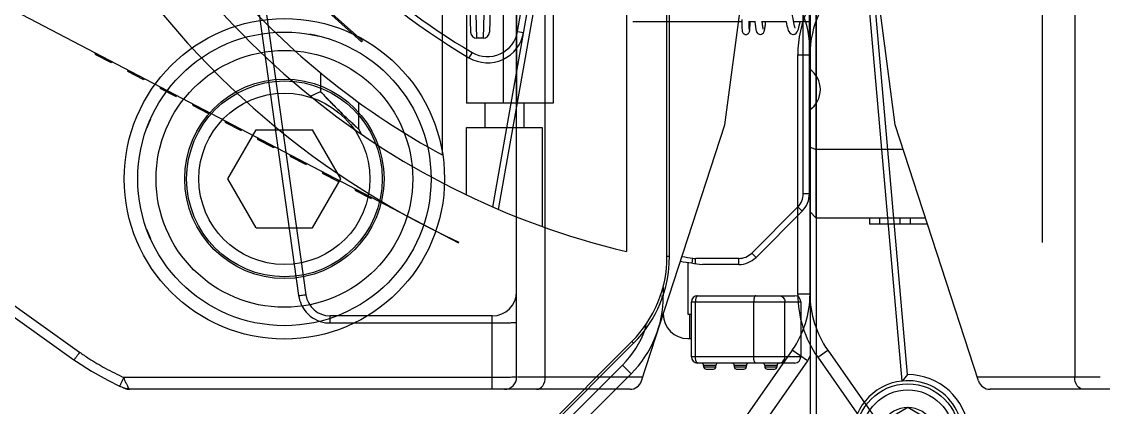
# Model space of a CAD drawing. Header units: millimetres. Extents: x -97344 to -49824, y -57049 to -40247.
# Drawn here: x -63354.2 to -63265.7, y -52852.9 to -52821.3 of the extents above; entities that cross this region are included whole.
import ezdxf

# ---------------------------------------------------------------- set-up
doc = ezdxf.new("R2010")
doc.units = ezdxf.units.MM
doc.header["$LTSCALE"] = 200
doc.linetypes.add('DOT_CENTER', pattern=[14, 12, -1, 0, -1])
for name, color, linetype in [('1', 7, 'Continuous'), ('DIM', 3, 'Continuous'), ('LAY0001', 7, 'Continuous'), ('LAY0002', 7, 'Continuous'), ('LAY0012', 7, 'Continuous')]:
    doc.layers.add(name, color=color, linetype=linetype)

# ---------------------------------------------------------------- blocks, each defined once
blk = doc.blocks.new('P01_LEG_M16xL80mm_STAINLESS-STEEL__358', base_point=(867.75, -29.98))
at = {"color": 7, "linetype": 'Continuous'}
for p, q in [((871.131, -21.98), (873.441, -17.98)), ((873.441, -17.98), (878.059, -17.98)), ((880.369, -21.98), (878.059, -17.98)), ((873.441, -25.98), (871.131, -21.98)), ((878.059, -25.98), (880.369, -21.98)), ((873.441, -25.98), (878.059, -25.98))]:
    blk.add_line(p, q, dxfattribs=at)
for radius in [8, 7]:
    blk.add_circle((875.75, -21.98), radius, dxfattribs=at)
blk = doc.blocks.new('23-B0029-B_ADJUSTABLE-M16xL80_FOOT-Ø64-STAINLESS-STEEL__359', base_point=(867.75, -29.98))
blk.add_blockref('P01_LEG_M16xL80mm_STAINLESS-STEEL__358', (867.75, -29.98))
blk = doc.blocks.new('23-D0466-B_FOOT-FLANGE_BASESTAND_Absen-M2_9__360', base_point=(864.474, -32.48))
at = {"color": 7, "linetype": 'Continuous'}
for radius in [10.5, 8.15]:
    blk.add_circle((875.75, -21.98), radius, dxfattribs=at)
for start, end in [(72.00008, 80.00013), (155.99992, 159.99991), (199.99998, 203.99999)]:
    blk.add_arc((875.75, -21.98), 12, start, end, dxfattribs=at)
blk = doc.blocks.new('PH_23_FOOT-FLANGE_Absen-M2_9__361', base_point=(864.474, -32.48))
blk.add_blockref('23-D0466-B_FOOT-FLANGE_BASESTAND_Absen-M2_9__360', (864.474, -32.48))
blk = doc.blocks.new('23-A0234-B_FOOT_BASESTAND_Absen-M2_9_2__362', base_point=(864.474, -32.48))
for name, p in [('PH_23_FOOT-FLANGE_Absen-M2_9__361', (864.474, -32.48)), ('23-B0029-B_ADJUSTABLE-M16xL80_FOOT-Ø64-STAINLESS-STEEL__359', (867.75, -29.98))]:
    blk.add_blockref(name, p)
blk = doc.blocks.new('23-D1020-B_EXTRUSION-MAIN-BODY_BASESTAND-0_5m_Absen-PL__363', base_point=(418.75, -61.98))
at = {"color": 7, "linetype": 'Continuous'}
for p, q in [((418.75, 9.02), (418.75, -46.98)), ((419.25, 9.52), (419.25, -47.48)), ((907.05, -28.338), (907.05, 2.777)), ((907.25, -28.338), (907.25, 2.777)), ((426.282, -38.505), (423.246, -3.803)), ((426.738, -37.98), (423.857, -5.058)), ((880.538, -58.91), (904.18, -35.268)), ((880.679, -59.051), (904.321, -35.409)), ((426.738, -37.98), (426.507, -38.239)), ((426.507, -38.239), (426.282, -38.505))]:
    blk.add_line(p, q, dxfattribs=at)
at = {"color": 140, "linetype": 'Continuous'}
for p, q in [((907.25, -28.338), (907.05, -28.338)), ((904.321, -35.409), (904.18, -35.268))]:
    blk.add_line(p, q, dxfattribs=at)
at = {"color": 7, "linetype": 'Continuous'}
for radius in [13.1, 12]:
    blk.add_circle((875.75, -21.98), radius, dxfattribs=at)
for centre, radius, start, end in [((897.25, -28.338), 9.8, 315, 0), ((897.25, -28.338), 10, 315, 0), ((426.75, -42.98), 5, 279.85737, 90.14263), ((426.75, -42.98), 4.5, 95.97563, 274.02437), ((426.75, -42.98), 4.5, 274.02437, 95.97563)]:
    blk.add_arc(centre, radius, start, end, dxfattribs=at)
blk = doc.blocks.new('23-D1023-B_CURAVLE-PLATE-RIGHT_Absen-PL__364', base_point=(865.652, -91.98))
at = {"color": 7, "linetype": 'Continuous'}
for p, q in [((917.75, -31.394), (917.75, -11.839)), ((918.75, -31.394), (918.75, -11.839)), ((906.75, -30.852), (906.75, -31.545)), ((905.268, -34.281), (905.337, -33.889)), ((920.197, -35.983), (927.871, -46.942)), ((919.378, -36.556), (927.051, -47.516)), ((903.407, -37.202), (896.319, -44.29)), ((904.114, -37.909), (897.026, -44.997))]:
    blk.add_line(p, q, dxfattribs=at)
at = {"color": 140, "linetype": 'Continuous'}
for p, q in [((917.75, -11.839), (918.75, -11.839)), ((906.612, -31.545), (906.75, -31.545)), ((918.75, -31.394), (917.75, -31.394)), ((919.378, -36.556), (920.197, -35.983)), ((904.114, -37.909), (903.407, -37.202))]:
    blk.add_line(p, q, dxfattribs=at)
at = {"color": 7, "linetype": 'Continuous'}
for centre, radius, start, end in [((926.75, -11.839), 9, 130, 180), ((926.75, -11.839), 8, 130, 180), ((897.75, -31.545), 9, 315, 0), ((926.75, -31.394), 9, 180, 215), ((926.75, -31.394), 8, 180, 215), ((897.75, -31.545), 8, 314.99989, 339.9999)]:
    blk.add_arc(centre, radius, start, end, dxfattribs=at)
blk = doc.blocks.new('CAP-SCREW-CYLINDRICAL-HEAD_DIN-912_M5x16_DIN-912_A2-70_STAINLESS-STEEL_3__370', base_point=(422.5, -47.23))
at = {"color": 7, "linetype": 'Continuous'}
for p, q in [((426.75, -40.671), (424.75, -41.826)), ((428.75, -41.826), (426.75, -40.671)), ((424.75, -41.826), (424.75, -44.135)), ((428.75, -44.135), (428.75, -41.826)), ((424.75, -44.135), (426.75, -45.29)), ((426.75, -45.29), (428.75, -44.135))]:
    blk.add_line(p, q, dxfattribs=at)
blk.add_circle((426.75, -42.98), 4.25, dxfattribs=at)
at = {"color": 140, "linetype": 'Continuous'}
blk.add_circle((426.75, -42.98), 3.75, dxfattribs=at)
at = {"color": 7, "linetype": 'Continuous'}
for start, end in [(90, 150), (30, 90), (150, 210), (330, 30), (210, 270), (270, 330)]:
    blk.add_arc((426.75, -42.98), 2.309, start, end, dxfattribs=at)
blk = doc.blocks.new('Top1', base_point=(668.75, -75.52))
at = {"color": 7, "linetype": 'Continuous'}
for p, q in [((417.303, -35.983), (386.007, -80.678)), ((418.532, -36.843), (387.236, -81.539)), ((418.75, -36.446), (418.532, -36.843))]:
    blk.add_line(p, q, dxfattribs=at)
at = {"color": 140, "linetype": 'Continuous'}
blk.add_line((418.532, -36.843), (417.303, -35.983), dxfattribs=at)
at = {"color": 7, "linetype": 'Continuous'}
for centre, start, end in [((410.75, -11.503), 0, 45), ((410.75, -31.394), 325, 0)]:
    blk.add_arc(centre, 8, start, end, dxfattribs=at)
at = {"layer": '1', "color": 1, "linetype": 'DOT_CENTER'}
for p, q in [((418.75, 43.169), (418.75, -93.98)), ((918.75, 43.169), (918.75, -93.98))]:
    blk.add_line(p, q, dxfattribs=at)
for name, p in [('23-D1020-B_EXTRUSION-MAIN-BODY_BASESTAND-0_5m_Absen-PL__363', (418.75, -61.98)), ('23-D1023-B_CURAVLE-PLATE-RIGHT_Absen-PL__364', (865.652, -91.98)), ('23-A0234-B_FOOT_BASESTAND_Absen-M2_9_2__362', (864.474, -32.48)), ('CAP-SCREW-CYLINDRICAL-HEAD_DIN-912_M5x16_DIN-912_A2-70_STAINLESS-STEEL_3__370', (422.5, -47.23))]:
    blk.add_blockref(name, p)
blk = doc.blocks.new('*U1521')
blk.add_blockref('Top1', (0, -50.114))
blk = doc.blocks.new('*U1522')
at = {"layer": 'DIM', "color": 0, "linetype": 'ByBlock', "lineweight": -2, "transparency": 16777216}
for p in [(6000, 0), (6500, 0)]:
    blk.add_blockref('*U1521', p, dxfattribs=at)
blk = doc.blocks.new('2250')
at = {"color": 7, "linetype": 'Continuous'}
for p, q in [((-45136.582, -64421.124), (-45129.617, -64470.681)), ((-45135.987, -64421.061), (-45129.023, -64470.618)), ((-45566.123, -64433.84), (-45566.123, -64477.34)), ((-45111.781, -64477.34), (-45111.781, -64433.34)), ((-45109.439, -64477.34), (-45109.439, -64433.84)), ((-45587.781, -64463.84), (-45587.781, -64438.84)), ((-45587.281, -64464.34), (-45587.281, -64438.84)), ((-45580.818, -64456.724), (-45583.18, -64438.786)), ((-45094.743, -64456.724), (-45092.381, -64438.784)), ((-45088.331, -64462.361), (-45088.331, -64438.84)), ((-45087.831, -64462.361), (-45087.831, -64438.84)), ((-45124.461, -64449.936), (-45129.791, -64445.137)), ((-45124.394, -64449.862), (-45129.724, -64445.063)), ((-45593.367, -64448.29), (-45602.281, -64448.29)), ((-45593.371, -64448.126), (-45593.365, -64448.35)), ((-45593.365, -64448.35), (-45593.361, -64448.495)), ((-45593.361, -64448.495), (-45593.358, -64448.582)), ((-45593.358, -64448.582), (-45593.355, -64448.66)), ((-45593.355, -64448.66), (-45593.352, -64448.731)), ((-45593.352, -64448.731), (-45593.349, -64448.794)), ((-45593.349, -64448.794), (-45593.346, -64448.851)), ((-45593.346, -64448.851), (-45593.343, -64448.901)), ((-45592.765, -64448.361), (-45592.767, -64448.257)), ((-45592.287, -64448.29), (-45592.766, -64448.29)), ((-45592.762, -64448.455), (-45592.765, -64448.361)), ((-45592.759, -64448.542), (-45592.762, -64448.455)), ((-45592.756, -64448.62), (-45592.759, -64448.542)), ((-45592.753, -64448.691), (-45592.756, -64448.62)), ((-45592.751, -64448.753), (-45592.753, -64448.691)), ((-45592.748, -64448.808), (-45592.751, -64448.753)), ((-45592.745, -64448.856), (-45592.748, -64448.808)), ((-45592.698, -64448.818), (-45592.694, -64448.752)), ((-45592.694, -64448.752), (-45592.691, -64448.677)), ((-45592.691, -64448.677), (-45592.687, -64448.593)), ((-45592.687, -64448.593), (-45592.683, -64448.499)), ((-45592.683, -64448.499), (-45592.679, -64448.395)), ((-45592.679, -64448.395), (-45592.675, -64448.29)), ((-45589.73, -64448.29), (-45591.686, -64448.29)), ((-45587.781, -64448.29), (-45589.124, -64448.29)), ((-45589.076, -64448.531), (-45589.106, -64448.388)), ((-45124.461, -64449.936), (-45124.394, -64449.862)), ((-45574.006, -64477.649), (-45580.818, -64456.724)), ((-45101.556, -64477.649), (-45094.743, -64456.724)), ((-45587.781, -64458.547), (-45587.281, -64458.736)), ((-45580.163, -64458.736), (-45587.281, -64458.736)), ((-45087.831, -64462.361), (-45088.331, -64462.361)), ((-45587.781, -64463.84), (-45587.281, -64464.34)), ((-45088.77, -64463.422), (-45092.549, -64467.2)), ((-45088.417, -64463.775), (-45092.195, -64467.554)), ((-45088.77, -64463.422), (-45088.417, -64463.775)), ((-45578.339, -64464.34), (-45587.281, -64464.34)), ((-45582.912, -64464.34), (-45582.912, -64464.84)), ((-45578.176, -64464.84), (-45582.912, -64464.84)), ((-45582.083, -64464.34), (-45582.083, -64464.84)), ((-45580.426, -64464.34), (-45580.426, -64464.84)), ((-45579.597, -64464.34), (-45579.597, -64464.84)), ((-45092.195, -64467.554), (-45092.549, -64467.2)), ((-45097.781, -64467.956), (-45097.781, -64472.19)), ((-45097.429, -64468.018), (-45097.369, -64467.623)), ((-45093.609, -64467.64), (-45097.146, -64467.64)), ((-45097.146, -64468.06), (-45097.146, -64467.64)), ((-45093.609, -64468.14), (-45096.585, -64468.14)), ((-45093.609, -64468.14), (-45093.609, -64467.64)), ((-45154.922, -64470.028), (-45147.531, -64475.305)), ((-45155.387, -64470.651), (-45147.996, -64475.928)), ((-45096.981, -64470.69), (-45089.034, -64470.69)), ((-45097.481, -64471.19), (-45088.534, -64471.19)), ((-45097.481, -64475.69), (-45097.481, -64471.19)), ((-45097.152, -64475.69), (-45097.152, -64471.19)), ((-45092.388, -64475.69), (-45092.388, -64471.19)), ((-45089.831, -64475.69), (-45089.831, -64471.19)), ((-45088.534, -64471.19), (-45088.534, -64475.69)), ((-45113.781, -64472.34), (-45127.042, -64472.34)), ((-45127.042, -64472.919), (-45127.042, -64472.34)), ((-45113.781, -64478.34), (-45113.781, -64472.34)), ((-45097.781, -64472.19), (-45097.481, -64472.19)), ((-45097.608, -64474.19), (-45097.608, -64472.19)), ((-45127.042, -64472.919), (-45113.781, -64472.919)), ((-45097.781, -64474.19), (-45097.481, -64474.19)), ((-45088.534, -64475.69), (-45097.481, -64475.69)), ((-45089.034, -64476.19), (-45096.981, -64476.19)), ((-45095.481, -64476.39), (-45096.481, -64476.39)), ((-45096.481, -64476.39), (-45096.481, -64476.49)), ((-45096.481, -64476.49), (-45095.481, -64476.49)), ((-45096.281, -64476.69), (-45095.681, -64476.69)), ((-45095.481, -64476.49), (-45095.481, -64476.39)), ((-45092.981, -64476.39), (-45093.981, -64476.39)), ((-45093.981, -64476.39), (-45093.981, -64476.49)), ((-45093.981, -64476.49), (-45092.981, -64476.49)), ((-45093.781, -64476.69), (-45093.181, -64476.69)), ((-45092.981, -64476.49), (-45092.981, -64476.39)), ((-45090.481, -64476.39), (-45091.481, -64476.39)), ((-45091.481, -64476.39), (-45091.481, -64476.49)), ((-45091.481, -64476.49), (-45090.481, -64476.49)), ((-45091.281, -64476.69), (-45090.681, -64476.69)), ((-45090.481, -64476.49), (-45090.481, -64476.39)), ((-45564.053, -64477.34), (-45574.106, -64477.34)), ((-45145.219, -64477.605), (-45144.263, -64478.072)), ((-45113.781, -64477.375), (-45143.926, -64477.375)), ((-45113.565, -64477.374), (-45113.781, -64477.375)), ((-45101.455, -64477.34), (-45111.712, -64477.34)), ((-45532.14, -64478.34), (-45573.055, -64478.34)), ((-45102.507, -64478.34), (-45143.421, -64478.34))]:
    blk.add_line(p, q, dxfattribs=at)
for points in [[(-45589.106, -64448.388), (-45589.137, -64448.219), (-45589.168, -64448.026), (-45589.2, -64447.807), (-45589.233, -64447.563), (-45589.266, -64447.294), (-45589.3, -64446.999), (-45589.334, -64446.68), (-45589.369, -64446.336), (-45589.404, -64445.97), (-45589.439, -64445.584), (-45589.474, -64445.178), (-45589.509, -64444.756), (-45589.544, -64444.32), (-45589.579, -64443.873), (-45589.614, -64443.417), (-45589.649, -64442.955), (-45589.684, -64442.491)], [(-45591.604, -64448.903), (-45591.603, -64448.906), (-45591.603, -64448.905), (-45591.607, -64448.892), (-45591.612, -64448.87), (-45591.619, -64448.839), (-45591.626, -64448.802), (-45591.633, -64448.757), (-45591.641, -64448.706), (-45591.648, -64448.647), (-45591.656, -64448.583), (-45591.664, -64448.511), (-45591.672, -64448.433), (-45591.681, -64448.348), (-45591.689, -64448.257)], [(-45593.343, -64448.901), (-45593.342, -64448.923), (-45593.341, -64448.944), (-45593.339, -64448.964), (-45593.337, -64448.983), (-45593.336, -64449), (-45593.334, -64449.016), (-45593.332, -64449.031), (-45593.33, -64449.045), (-45593.328, -64449.059), (-45593.325, -64449.074), (-45593.321, -64449.092), (-45593.314, -64449.115), (-45593.301, -64449.148), (-45593.273, -64449.196), (-45593.228, -64449.248), (-45593.167, -64449.297), (-45593.088, -64449.331), (-45593.024, -64449.34)], [(-45593.024, -64449.34), (-45592.965, -64449.332), (-45592.883, -64449.297), (-45592.819, -64449.247), (-45592.774, -64449.194), (-45592.747, -64449.146), (-45592.734, -64449.113), (-45592.727, -64449.089), (-45592.722, -64449.07), (-45592.719, -64449.054), (-45592.717, -64449.038), (-45592.715, -64449.022), (-45592.713, -64449.005), (-45592.711, -64448.988), (-45592.709, -64448.968), (-45592.707, -64448.948), (-45592.705, -64448.925), (-45592.704, -64448.901), (-45592.702, -64448.876), (-45592.698, -64448.818)], [(-45592.735, -64448.977), (-45592.735, -64448.978), (-45592.735, -64448.976), (-45592.736, -64448.972), (-45592.737, -64448.965), (-45592.738, -64448.955), (-45592.739, -64448.944), (-45592.74, -64448.93), (-45592.742, -64448.914), (-45592.743, -64448.897), (-45592.744, -64448.877), (-45592.745, -64448.856)], [(-45592.291, -64448.251), (-45592.281, -64448.359), (-45592.272, -64448.459), (-45592.262, -64448.551), (-45592.253, -64448.635), (-45592.243, -64448.712), (-45592.234, -64448.782), (-45592.225, -64448.844), (-45592.215, -64448.901), (-45592.205, -64448.953), (-45592.194, -64449.001), (-45592.182, -64449.044), (-45592.167, -64449.088), (-45592.147, -64449.134), (-45592.113, -64449.189), (-45592.047, -64449.262), (-45591.951, -64449.32), (-45591.852, -64449.34)], [(-45591.498, -64448.956), (-45591.488, -64448.905), (-45591.477, -64448.848), (-45591.467, -64448.785), (-45591.456, -64448.714), (-45591.446, -64448.636), (-45591.435, -64448.551), (-45591.424, -64448.457), (-45591.413, -64448.357), (-45591.407, -64448.29)], [(-45589.734, -64448.264), (-45589.699, -64448.459), (-45589.664, -64448.629), (-45589.629, -64448.774), (-45589.592, -64448.898), (-45589.554, -64449.002), (-45589.507, -64449.101), (-45589.43, -64449.207), (-45589.318, -64449.296), (-45589.179, -64449.339), (-45589.165, -64449.339)], [(-45589.165, -64449.34), (-45589.023, -64449.305), (-45588.908, -64449.22), (-45588.827, -64449.115), (-45588.775, -64449.015), (-45588.734, -64448.908), (-45588.694, -64448.78), (-45588.656, -64448.63), (-45588.617, -64448.452), (-45588.586, -64448.29)], [(-45588.984, -64448.834), (-45588.984, -64448.834), (-45588.996, -64448.807), (-45589.02, -64448.741), (-45589.047, -64448.65), (-45589.076, -64448.531)], [(-45591.852, -64449.34), (-45591.757, -64449.321), (-45591.66, -64449.264), (-45591.592, -64449.192), (-45591.558, -64449.135), (-45591.537, -64449.089), (-45591.522, -64449.045), (-45591.51, -64449.003), (-45591.498, -64448.956)], [(-45147.996, -64475.928), (-45147.798, -64476.067), (-45146.565, -64476.86), (-45145.219, -64477.605)]]:
    blk.add_lwpolyline(points, dxfattribs=at)
for centre, radius, start, end in [((-45088.931, -64453.84), 2, 303.37652, 56.62348), ((-45089.831, -64462.361), 1.5, 315, 360), ((-45089.831, -64462.361), 2, 315, 360), ((-45087.781, -64403.84), 64.5, 260.66292, 261.45092), ((-45093.609, -64466.14), 1.5, 270, 315), ((-45087.781, -64403.84), 64.9, 260.61002, 262.20303), ((-45097.146, -64466.14), 1.5, 261.45092, 270), ((-45093.609, -64466.14), 2, 270, 315), ((-45127.042, -64470.34), 2, 188, 270), ((-45113.781, -64470.34), 2, 270, 0), ((-45096.981, -64471.19), 0.5, 90, 180), ((-45089.034, -64471.19), 0.5, 0, 90), ((-45097.781, -64472.19), 2, 180.17623, 270), ((-45127.041, -64470.314), 2.605, 261.83095, 269.9752), ((-45136.943, -64460.47), 18.225, 234.48294, 235.87964), ((-45136.153, -64459.305), 19.633, 235.88049, 237.24778), ((-45134.742, -64457.078), 22.27, 237.29473, 241.29064), ((-45096.981, -64475.69), 0.5, 180, 270), ((-45096.681, -64476.39), 0.2, 0, 90), ((-45095.281, -64476.39), 0.2, 90, 180), ((-45094.181, -64476.39), 0.2, 0, 90), ((-45092.781, -64476.39), 0.2, 90, 180), ((-45091.681, -64476.39), 0.2, 0, 90), ((-45090.281, -64476.39), 0.2, 90, 180), ((-45089.034, -64475.69), 0.5, 270, 360), ((-45133.333, -64454.53), 25.181, 241.26187, 245.12101), ((-45096.281, -64476.49), 0.2, 180, 270), ((-45095.681, -64476.49), 0.2, 270, 360), ((-45093.781, -64476.49), 0.2, 180, 270), ((-45093.181, -64476.49), 0.2, 270, 360), ((-45091.281, -64476.49), 0.2, 180, 270), ((-45090.681, -64476.49), 0.2, 270, 360), ((-45573.055, -64477.34), 1, 198.03429, 270), ((-45112.781, -64477.34), 1, 270, 0), ((-45102.507, -64477.34), 1, 270, 341.96571)]:
    blk.add_arc(centre, radius, start, end, dxfattribs=at)
for points, knots in [([(-45129.617, -64470.681), (-45129.541, -64470.67), (-45129.406, -64470.655), (-45129.209, -64470.62), (-45129.114, -64470.634), (-45129.025, -64470.603), (-45129.023, -64470.618)], [0, 0, 0, 0, 0.381978, 0.706507, 0.922778, 1, 1, 1, 1]), ([(-45096.981, -64470.69), (-45096.992, -64470.69), (-45097.018, -64470.698), (-45097.05, -64470.73), (-45097.079, -64470.777), (-45097.104, -64470.839), (-45097.125, -64470.915), (-45097.146, -64471.032), (-45097.152, -64471.126), (-45097.152, -64471.19)], [0, 0, 0, 0, 0.062159, 0.139024, 0.237291, 0.358003, 0.498961, 0.656372, 1, 1, 1, 1]), ([(-45092.217, -64470.69), (-45092.229, -64470.69), (-45092.255, -64470.698), (-45092.287, -64470.73), (-45092.316, -64470.777), (-45092.341, -64470.839), (-45092.362, -64470.915), (-45092.383, -64471.032), (-45092.388, -64471.126), (-45092.388, -64471.19)], [0, 0, 0, 0, 0.062158, 0.139022, 0.237287, 0.357998, 0.498953, 0.656362, 1, 1, 1, 1]), ([(-45090.299, -64470.69), (-45090.238, -64470.69), (-45090.113, -64470.716), (-45089.958, -64470.829), (-45089.855, -64470.995), (-45089.831, -64471.125), (-45089.831, -64471.19)], [0, 0, 0, 0, 0.242442, 0.489338, 0.742474, 1, 1, 1, 1]), ([(-45113.781, -64472.919), (-45113.651, -64472.919), (-45113.18, -64472.917), (-45112.708, -64472.91), (-45112.366, -64472.898)], [0, 0, 0, 0, 0.274371, 1, 1, 1, 1]), ([(-45112.366, -64472.898), (-45112.309, -64472.896), (-45112.137, -64472.889), (-45111.964, -64472.882), (-45111.85, -64472.867)], [0, 0, 0, 0, 0.332921, 1, 1, 1, 1]), ([(-45111.85, -64472.867), (-45111.833, -64472.865), (-45111.815, -64472.86), (-45111.781, -64472.855), (-45111.781, -64472.849)], [0, 0, 0, 0, 0.726733, 1, 1, 1, 1]), ([(-45147.531, -64475.305), (-45147.588, -64475.386), (-45147.696, -64475.534), (-45147.824, -64475.711), (-45147.907, -64475.818), (-45147.952, -64475.882), (-45147.976, -64475.901), (-45147.992, -64475.931), (-45147.995, -64475.927)], [0, 0, 0, 0, 0.38253, 0.709008, 0.832875, 0.924832, 0.981449, 1, 1, 1, 1]), ([(-45096.981, -64476.19), (-45096.992, -64476.19), (-45097.018, -64476.181), (-45097.05, -64476.15), (-45097.079, -64476.102), (-45097.104, -64476.04), (-45097.125, -64475.965), (-45097.146, -64475.847), (-45097.152, -64475.754), (-45097.152, -64475.69)], [0, 0, 0, 0, 0.062159, 0.139024, 0.237291, 0.358003, 0.498961, 0.656373, 1, 1, 1, 1]), ([(-45092.217, -64476.19), (-45092.229, -64476.19), (-45092.255, -64476.181), (-45092.287, -64476.15), (-45092.316, -64476.102), (-45092.341, -64476.04), (-45092.362, -64475.965), (-45092.383, -64475.847), (-45092.388, -64475.754), (-45092.388, -64475.69)], [0, 0, 0, 0, 0.062158, 0.139022, 0.237287, 0.357998, 0.498953, 0.656362, 1, 1, 1, 1]), ([(-45090.299, -64476.19), (-45090.238, -64476.19), (-45090.113, -64476.163), (-45089.958, -64476.05), (-45089.855, -64475.884), (-45089.831, -64475.754), (-45089.831, -64475.69)], [0, 0, 0, 0, 0.242442, 0.489338, 0.742474, 1, 1, 1, 1]), ([(-45565.416, -64478.34), (-45565.609, -64478.34), (-45566.03, -64478.042), (-45566.123, -64477.585), (-45566.123, -64477.34)], [0, 0, 0, 0, 0.440241, 1, 1, 1, 1]), ([(-45143.926, -64477.375), (-45143.968, -64477.464), (-45144.046, -64477.629), (-45144.138, -64477.826), (-45144.2, -64477.948), (-45144.229, -64478.017), (-45144.252, -64478.044), (-45144.258, -64478.073), (-45144.263, -64478.072)], [0, 0, 0, 0, 0.384076, 0.708713, 0.83237, 0.924029, 0.980364, 1, 1, 1, 1]), ([(-45144.263, -64478.069), (-45144.16, -64478.117), (-45144.026, -64478.178), (-45143.89, -64478.234), (-45143.859, -64478.246)], [0, 0, 0, 0, 0.774154, 1, 1, 1, 1]), ([(-45143.527, -64478.245), (-45143.559, -64478.194), (-45143.606, -64478.056), (-45143.677, -64477.931), (-45143.713, -64477.857)], [0, 0, 0, 0, 0.424332, 1, 1, 1, 1]), ([(-45111.781, -64477.34), (-45111.781, -64477.351), (-45111.851, -64477.338), (-45111.925, -64477.36), (-45112.098, -64477.356), (-45112.308, -64477.365), (-45112.575, -64477.367), (-45112.998, -64477.372), (-45113.333, -64477.374), (-45113.565, -64477.374)], [0, 0, 0, 0, 0.01906, 0.074639, 0.165058, 0.287308, 0.437258, 0.609918, 1, 1, 1, 1]), ([(-45110.146, -64478.34), (-45109.953, -64478.34), (-45109.532, -64478.042), (-45109.439, -64477.585), (-45109.439, -64477.34)], [0, 0, 0, 0, 0.440241, 1, 1, 1, 1]), ([(-45143.421, -64478.34), (-45143.454, -64478.34), (-45143.496, -64478.3), (-45143.519, -64478.259), (-45143.527, -64478.245)], [0, 0, 0, 0, 0.668276, 1, 1, 1, 1])]:
    blk.add_open_spline(points, degree=3, knots=knots, dxfattribs=at)
for points in [[(-45129.617, -64470.681), (-45129.547, -64471.175), (-45129.321, -64471.666), (-45128.991, -64472.04)], [(-45128.991, -64472.04), (-45128.595, -64472.488), (-45128.003, -64472.807), (-45127.411, -64472.892)], [(-45143.713, -64477.857), (-45143.789, -64477.698), (-45143.857, -64477.536), (-45143.927, -64477.375)], [(-45143.859, -64478.246), (-45143.723, -64478.307), (-45143.571, -64478.34), (-45143.421, -64478.34)], [(-45143.702, -64478.287), (-45143.756, -64478.287), (-45143.812, -64478.273), (-45143.859, -64478.246)], [(-45143.526, -64478.246), (-45143.581, -64478.271), (-45143.642, -64478.287), (-45143.702, -64478.287)]]:
    blk.add_open_spline(points, degree=3, dxfattribs=at)
at = {"layer": 'LAY0001', "color": 7, "linetype": 'Continuous'}
for p, q in [((-45115.881, -64428.84), (-45115.881, -64454.94)), ((-45113.724, -64463.438), (-45107.623, -64428.84)), ((-45113.252, -64463.641), (-45107.116, -64428.84)), ((-45112.881, -64428.84), (-45112.881, -64454.94)), ((-45111.781, -64428.84), (-45111.781, -64454.94)), ((-45108.781, -64428.84), (-45108.781, -64454.94)), ((-45102.781, -64428.84), (-45102.781, -64467.085)), ((-45116.117, -64432.84), (-45115.548, -64449.157)), ((-45113.444, -64432.84), (-45114.014, -64449.157)), ((-45111.701, -64449.084), (-45108.836, -64432.84)), ((-45117.881, -64434.84), (-45117.881, -64459.184)), ((-45115.048, -64449.64), (-45115.1, -64447.64)), ((-45114.461, -64447.64), (-45114.514, -64449.64)), ((-45114.514, -64449.64), (-45115.048, -64449.64)), ((-45111.701, -64449.084), (-45111.208, -64449.171)), ((-45115.431, -64450.805), (-45115.685, -64451.235)), ((-45127.831, -64452.471), (-45127.831, -64453.999)), ((-45128.645, -64454.388), (-45127.831, -64453.999)), ((-45124.731, -64454.866), (-45124.731, -64457.053)), ((-45108.781, -64454.94), (-45115.881, -64454.94)), ((-45114.381, -64454.94), (-45114.381, -64456.94)), ((-45111.181, -64454.94), (-45111.181, -64456.94)), ((-45124.731, -64457.053), (-45124.513, -64457.465)), ((-45115.881, -64456.94), (-45109.681, -64456.94)), ((-45115.881, -64462.452), (-45115.881, -64456.94)), ((-45109.681, -64456.94), (-45109.681, -64465.039))]:
    blk.add_line(p, q, dxfattribs=at)
for centre, radius, start, end in [((-45087.781, -64403.84), 55, 207.03569, 239.51268), ((-45087.781, -64403.84), 65, 203.70253, 256.65764), ((-45087.781, -64403.84), 54.5, 212.14814, 239.51268), ((-45087.781, -64403.84), 63, 221.8886, 241.45963), ((-45114.163, -64448.65), 3, 239.51268, 350), ((-45115.048, -64449.14), 0.5, 182.00153, 270.00005), ((-45114.163, -64448.65), 2.5, 239.51268, 350), ((-45114.514, -64449.14), 0.5, 269.99994, 357.99816)]:
    blk.add_arc(centre, radius, start, end, dxfattribs=at)
for points, knots in [([(-45126.281, -64455.589), (-45126.437, -64455.435), (-45126.726, -64455.148), (-45127.119, -64454.746), (-45127.416, -64454.438), (-45127.651, -64454.19), (-45127.744, -64454.092), (-45127.852, -64453.977), (-45127.745, -64454.09), (-45127.653, -64454.189), (-45127.419, -64454.435), (-45127.123, -64454.743), (-45126.728, -64455.145), (-45126.439, -64455.433), (-45126.281, -64455.589)], [0, 0, 0, 0, 0.148283, 0.276054, 0.37603, 0.446444, 0.487003, 0.5, 0.51271, 0.552969, 0.623082, 0.722888, 0.850234, 1, 1, 1, 1]), ([(-45126.281, -64455.589), (-45126.437, -64455.435), (-45126.726, -64455.148), (-45127.119, -64454.746), (-45127.416, -64454.438), (-45127.651, -64454.19), (-45127.744, -64454.092), (-45127.852, -64453.977), (-45127.745, -64454.09), (-45127.653, -64454.189), (-45127.419, -64454.435), (-45127.123, -64454.743), (-45126.728, -64455.145), (-45126.439, -64455.433), (-45126.281, -64455.589)], [0, 0, 0, 0, 0.148283, 0.276054, 0.37603, 0.446444, 0.487003, 0.5, 0.51271, 0.552969, 0.623082, 0.722888, 0.850234, 1, 1, 1, 1]), ([(-45126.281, -64455.589), (-45126.13, -64455.738), (-45125.848, -64456.012), (-45125.455, -64456.385), (-45125.154, -64456.665), (-45124.916, -64456.885), (-45124.82, -64456.972), (-45124.709, -64457.073), (-45124.822, -64456.97), (-45124.918, -64456.883), (-45125.158, -64456.662), (-45125.458, -64456.382), (-45125.85, -64456.01), (-45126.13, -64455.737), (-45126.281, -64455.589)], [0, 0, 0, 0, 0.149109, 0.277679, 0.377568, 0.44691, 0.487052, 0.5, 0.51334, 0.55389, 0.623607, 0.723605, 0.851485, 1, 1, 1, 1]), ([(-45126.281, -64455.589), (-45126.13, -64455.738), (-45125.848, -64456.012), (-45125.455, -64456.385), (-45125.154, -64456.665), (-45124.916, -64456.885), (-45124.82, -64456.972), (-45124.709, -64457.073), (-45124.822, -64456.97), (-45124.918, -64456.883), (-45125.158, -64456.662), (-45125.458, -64456.382), (-45125.85, -64456.01), (-45126.13, -64455.737), (-45126.281, -64455.589)], [0, 0, 0, 0, 0.149109, 0.277679, 0.377568, 0.44691, 0.487052, 0.5, 0.51334, 0.55389, 0.623607, 0.723605, 0.851485, 1, 1, 1, 1])]:
    blk.add_open_spline(points, degree=3, knots=knots, dxfattribs=at)
at = {"layer": 'LAY0002', "color": 7, "linetype": 'Continuous'}
for p, q in [((-45152.275, -64447.693), (-45116.549, -64466.379)), ((-45146.241, -64450.849), (-45146.287, -64450.938)), ((-45146.287, -64450.938), (-45144.958, -64451.633)), ((-45146.212, -64450.864), (-45146.259, -64450.953)), ((-45146.128, -64450.909), (-45146.174, -64450.997)), ((-45146.099, -64450.923), (-45146.146, -64451.012)), ((-45146.071, -64450.938), (-45146.117, -64451.027)), ((-45146.043, -64450.953), (-45146.089, -64451.042)), ((-45146.014, -64450.968), (-45146.061, -64451.056)), ((-45145.93, -64451.012), (-45145.976, -64451.101)), ((-45145.845, -64451.057), (-45145.891, -64451.145)), ((-45145.76, -64451.101), (-45145.806, -64451.189)), ((-45145.703, -64451.13), (-45145.75, -64451.219)), ((-45145.675, -64451.145), (-45145.721, -64451.234)), ((-45145.618, -64451.175), (-45145.665, -64451.263)), ((-45145.477, -64451.249), (-45145.523, -64451.337)), ((-45145.449, -64451.264), (-45145.495, -64451.352)), ((-45145.336, -64451.323), (-45145.382, -64451.411)), ((-45145.307, -64451.338), (-45145.354, -64451.426)), ((-45145.223, -64451.382), (-45145.269, -64451.471)), ((-45145.138, -64451.426), (-45145.184, -64451.515)), ((-45145.109, -64451.441), (-45145.156, -64451.53)), ((-45145.081, -64451.456), (-45145.127, -64451.544)), ((-45145.053, -64451.471), (-45145.099, -64451.559)), ((-45145.025, -64451.485), (-45145.071, -64451.574)), ((-45144.94, -64451.53), (-45144.986, -64451.618)), ((-45144.911, -64451.545), (-45144.958, -64451.633)), ((-45143.582, -64452.24), (-45143.629, -64452.328)), ((-45143.629, -64452.328), (-45142.3, -64453.024)), ((-45143.554, -64452.254), (-45143.601, -64452.343)), ((-45143.469, -64452.299), (-45143.516, -64452.387)), ((-45143.441, -64452.314), (-45143.487, -64452.402)), ((-45143.413, -64452.328), (-45143.459, -64452.417)), ((-45143.356, -64452.358), (-45143.403, -64452.447)), ((-45143.271, -64452.402), (-45143.318, -64452.491)), ((-45143.243, -64452.417), (-45143.289, -64452.506)), ((-45143.215, -64452.432), (-45143.261, -64452.521)), ((-45143.187, -64452.447), (-45143.233, -64452.535)), ((-45143.13, -64452.476), (-45143.176, -64452.565)), ((-45143.102, -64452.491), (-45143.148, -64452.58)), ((-45143.045, -64452.521), (-45143.091, -64452.609)), ((-45142.989, -64452.55), (-45143.035, -64452.639)), ((-45142.96, -64452.565), (-45143.007, -64452.654)), ((-45142.904, -64452.595), (-45142.95, -64452.683)), ((-45142.875, -64452.609), (-45142.922, -64452.698)), ((-45142.847, -64452.624), (-45142.894, -64452.713)), ((-45142.762, -64452.669), (-45142.809, -64452.757)), ((-45142.734, -64452.683), (-45142.78, -64452.772)), ((-45142.395, -64452.861), (-45142.441, -64452.95)), ((-45142.253, -64452.935), (-45142.3, -64453.024)), ((-45140.924, -64453.63), (-45140.971, -64453.719)), ((-45140.971, -64453.719), (-45139.641, -64454.414)), ((-45140.896, -64453.645), (-45140.942, -64453.733)), ((-45140.811, -64453.689), (-45140.858, -64453.778)), ((-45140.783, -64453.704), (-45140.829, -64453.793)), ((-45140.755, -64453.719), (-45140.801, -64453.807)), ((-45140.698, -64453.748), (-45140.744, -64453.837)), ((-45140.613, -64453.793), (-45140.66, -64453.881)), ((-45140.585, -64453.807), (-45140.631, -64453.896)), ((-45140.557, -64453.822), (-45140.603, -64453.911)), ((-45140.528, -64453.837), (-45140.575, -64453.926)), ((-45140.472, -64453.867), (-45140.518, -64453.955)), ((-45140.444, -64453.881), (-45140.49, -64453.97)), ((-45140.387, -64453.911), (-45140.433, -64454)), ((-45140.33, -64453.941), (-45140.377, -64454.029)), ((-45140.302, -64453.955), (-45140.348, -64454.044)), ((-45140.246, -64453.985), (-45140.292, -64454.074)), ((-45140.217, -64454), (-45140.264, -64454.088)), ((-45140.189, -64454.015), (-45140.235, -64454.103)), ((-45140.104, -64454.059), (-45140.151, -64454.148)), ((-45140.076, -64454.074), (-45140.122, -64454.162)), ((-45139.737, -64454.251), (-45139.783, -64454.34)), ((-45139.595, -64454.325), (-45139.641, -64454.414)), ((-45138.266, -64455.02), (-45138.312, -64455.109)), ((-45138.312, -64455.109), (-45136.983, -64455.804)), ((-45138.238, -64455.035), (-45138.284, -64455.124)), ((-45138.153, -64455.079), (-45138.199, -64455.168)), ((-45138.125, -64455.094), (-45138.171, -64455.183)), ((-45138.096, -64455.109), (-45138.143, -64455.198)), ((-45138.04, -64455.139), (-45138.086, -64455.227)), ((-45137.955, -64455.183), (-45138.001, -64455.272)), ((-45137.927, -64455.198), (-45137.973, -64455.286)), ((-45137.898, -64455.213), (-45137.945, -64455.301)), ((-45137.87, -64455.227), (-45137.917, -64455.316)), ((-45137.814, -64455.257), (-45137.86, -64455.346)), ((-45137.785, -64455.272), (-45137.832, -64455.36)), ((-45137.729, -64455.301), (-45137.775, -64455.39)), ((-45137.672, -64455.331), (-45137.719, -64455.419)), ((-45137.644, -64455.346), (-45137.69, -64455.434)), ((-45137.587, -64455.375), (-45137.634, -64455.464)), ((-45137.559, -64455.39), (-45137.605, -64455.479)), ((-45137.531, -64455.405), (-45137.577, -64455.493)), ((-45137.503, -64455.42), (-45137.549, -64455.508)), ((-45137.446, -64455.449), (-45137.492, -64455.538)), ((-45137.418, -64455.464), (-45137.464, -64455.553)), ((-45137.305, -64455.523), (-45137.351, -64455.612)), ((-45137.248, -64455.553), (-45137.294, -64455.641)), ((-45137.163, -64455.597), (-45137.21, -64455.686)), ((-45137.135, -64455.612), (-45137.181, -64455.701)), ((-45137.107, -64455.627), (-45137.153, -64455.715)), ((-45137.078, -64455.641), (-45137.125, -64455.73)), ((-45137.022, -64455.671), (-45137.068, -64455.76)), ((-45136.965, -64455.701), (-45137.012, -64455.789)), ((-45136.937, -64455.715), (-45136.983, -64455.804)), ((-45135.608, -64456.411), (-45135.654, -64456.499)), ((-45135.654, -64456.499), (-45134.325, -64457.194)), ((-45135.58, -64456.425), (-45135.626, -64456.514)), ((-45135.495, -64456.47), (-45135.541, -64456.558)), ((-45135.467, -64456.484), (-45135.513, -64456.573)), ((-45135.438, -64456.499), (-45135.485, -64456.588)), ((-45135.41, -64456.514), (-45135.456, -64456.603)), ((-45135.382, -64456.529), (-45135.428, -64456.617)), ((-45135.297, -64456.573), (-45135.343, -64456.662)), ((-45135.212, -64456.618), (-45135.258, -64456.706)), ((-45135.071, -64456.692), (-45135.117, -64456.78)), ((-45135.042, -64456.706), (-45135.089, -64456.795)), ((-45134.844, -64456.81), (-45134.891, -64456.899)), ((-45134.816, -64456.825), (-45134.862, -64456.913)), ((-45134.675, -64456.899), (-45134.721, -64456.987)), ((-45134.59, -64456.943), (-45134.636, -64457.032)), ((-45134.505, -64456.987), (-45134.551, -64457.076)), ((-45134.477, -64457.002), (-45134.523, -64457.091)), ((-45134.448, -64457.017), (-45134.495, -64457.106)), ((-45134.42, -64457.032), (-45134.467, -64457.12)), ((-45134.392, -64457.047), (-45134.438, -64457.135)), ((-45134.307, -64457.091), (-45134.353, -64457.18)), ((-45134.279, -64457.106), (-45134.325, -64457.194)), ((-45132.95, -64457.801), (-45132.996, -64457.889)), ((-45132.996, -64457.889), (-45131.667, -64458.585)), ((-45132.922, -64457.816), (-45132.968, -64457.904)), ((-45132.837, -64457.86), (-45132.883, -64457.949)), ((-45132.808, -64457.875), (-45132.855, -64457.963)), ((-45132.78, -64457.89), (-45132.826, -64457.978)), ((-45132.724, -64457.919), (-45132.77, -64458.008)), ((-45132.639, -64457.964), (-45132.685, -64458.052)), ((-45132.61, -64457.978), (-45132.657, -64458.067)), ((-45132.582, -64457.993), (-45132.629, -64458.082)), ((-45132.554, -64458.008), (-45132.6, -64458.096)), ((-45132.497, -64458.037), (-45132.544, -64458.126)), ((-45132.469, -64458.052), (-45132.515, -64458.141)), ((-45132.412, -64458.082), (-45132.459, -64458.17)), ((-45132.356, -64458.111), (-45132.402, -64458.2)), ((-45132.328, -64458.126), (-45132.374, -64458.215)), ((-45132.271, -64458.156), (-45132.317, -64458.244)), ((-45132.243, -64458.171), (-45132.289, -64458.259)), ((-45132.215, -64458.185), (-45132.261, -64458.274)), ((-45132.186, -64458.2), (-45132.233, -64458.289)), ((-45132.13, -64458.23), (-45132.176, -64458.318)), ((-45132.101, -64458.245), (-45132.148, -64458.333)), ((-45131.988, -64458.304), (-45132.035, -64458.392)), ((-45131.932, -64458.333), (-45131.978, -64458.422)), ((-45131.847, -64458.378), (-45131.893, -64458.466)), ((-45131.819, -64458.392), (-45131.865, -64458.481)), ((-45131.79, -64458.407), (-45131.837, -64458.496)), ((-45131.762, -64458.422), (-45131.808, -64458.511)), ((-45131.705, -64458.452), (-45131.752, -64458.54)), ((-45131.649, -64458.481), (-45131.695, -64458.57)), ((-45131.621, -64458.496), (-45131.667, -64458.585)), ((-45130.292, -64459.191), (-45130.338, -64459.28)), ((-45130.338, -64459.28), (-45129.009, -64459.975)), ((-45130.263, -64459.206), (-45130.31, -64459.294)), ((-45130.179, -64459.25), (-45130.225, -64459.339)), ((-45130.15, -64459.265), (-45130.197, -64459.354)), ((-45130.122, -64459.28), (-45130.168, -64459.368)), ((-45130.065, -64459.309), (-45130.112, -64459.398)), ((-45129.981, -64459.354), (-45130.027, -64459.442)), ((-45129.952, -64459.369), (-45129.999, -64459.457)), ((-45129.924, -64459.383), (-45129.97, -64459.472)), ((-45129.896, -64459.398), (-45129.942, -64459.487)), ((-45129.839, -64459.428), (-45129.886, -64459.516)), ((-45129.811, -64459.443), (-45129.857, -64459.531)), ((-45129.754, -64459.472), (-45129.801, -64459.561)), ((-45129.698, -64459.502), (-45129.744, -64459.59)), ((-45129.669, -64459.516), (-45129.716, -64459.605)), ((-45129.613, -64459.546), (-45129.659, -64459.635)), ((-45129.585, -64459.561), (-45129.631, -64459.649)), ((-45129.556, -64459.576), (-45129.603, -64459.664)), ((-45129.472, -64459.62), (-45129.518, -64459.709)), ((-45129.443, -64459.635), (-45129.49, -64459.723)), ((-45129.104, -64459.812), (-45129.15, -64459.901)), ((-45128.962, -64459.886), (-45129.009, -64459.975)), ((-45127.633, -64460.581), (-45127.68, -64460.67)), ((-45127.68, -64460.67), (-45126.351, -64461.365)), ((-45127.605, -64460.596), (-45127.652, -64460.685)), ((-45127.52, -64460.641), (-45127.567, -64460.729)), ((-45127.492, -64460.655), (-45127.538, -64460.744)), ((-45127.464, -64460.67), (-45127.51, -64460.759)), ((-45127.407, -64460.7), (-45127.454, -64460.788)), ((-45127.322, -64460.744), (-45127.369, -64460.833)), ((-45127.294, -64460.759), (-45127.34, -64460.847)), ((-45127.266, -64460.774), (-45127.312, -64460.862)), ((-45127.238, -64460.788), (-45127.284, -64460.877)), ((-45127.181, -64460.818), (-45127.227, -64460.907)), ((-45127.153, -64460.833), (-45127.199, -64460.921)), ((-45127.096, -64460.862), (-45127.142, -64460.951)), ((-45127.04, -64460.892), (-45127.086, -64460.981)), ((-45127.011, -64460.907), (-45127.058, -64460.995)), ((-45126.955, -64460.936), (-45127.001, -64461.025)), ((-45126.926, -64460.951), (-45126.973, -64461.04)), ((-45126.898, -64460.966), (-45126.945, -64461.055)), ((-45126.813, -64461.01), (-45126.86, -64461.099)), ((-45126.785, -64461.025), (-45126.831, -64461.114)), ((-45126.446, -64461.203), (-45126.492, -64461.291)), ((-45126.304, -64461.277), (-45126.351, -64461.365)), ((-45124.975, -64461.972), (-45125.022, -64462.06)), ((-45125.022, -64462.06), (-45123.692, -64462.755)), ((-45124.947, -64461.986), (-45124.993, -64462.075)), ((-45124.862, -64462.031), (-45124.909, -64462.119)), ((-45124.834, -64462.046), (-45124.88, -64462.134)), ((-45124.806, -64462.06), (-45124.852, -64462.149)), ((-45124.777, -64462.075), (-45124.824, -64462.164)), ((-45124.749, -64462.09), (-45124.795, -64462.179)), ((-45124.664, -64462.134), (-45124.711, -64462.223)), ((-45124.579, -64462.179), (-45124.626, -64462.267)), ((-45124.438, -64462.253), (-45124.484, -64462.341)), ((-45124.41, -64462.267), (-45124.456, -64462.356)), ((-45124.212, -64462.371), (-45124.258, -64462.46)), ((-45124.183, -64462.386), (-45124.23, -64462.474)), ((-45124.07, -64462.445), (-45124.117, -64462.534)), ((-45124.042, -64462.46), (-45124.088, -64462.548)), ((-45123.957, -64462.504), (-45124.004, -64462.593)), ((-45123.872, -64462.548), (-45123.919, -64462.637)), ((-45123.844, -64462.563), (-45123.89, -64462.652)), ((-45123.816, -64462.578), (-45123.862, -64462.667)), ((-45123.788, -64462.593), (-45123.834, -64462.681)), ((-45123.759, -64462.608), (-45123.806, -64462.696)), ((-45123.674, -64462.652), (-45123.721, -64462.741)), ((-45123.646, -64462.667), (-45123.692, -64462.755))]:
    blk.add_line(p, q, dxfattribs=at)
blk.add_arc((-45087.781, -64403.84), 68.75, 211.69962, 245.3, dxfattribs=at)
at = {"layer": 'LAY0012', "color": 7, "linetype": 'Continuous'}
blk.add_line((-45568.781, -64430.199), (-45568.781, -64466.337), dxfattribs=at)
blk = doc.blocks.new('*U1514')
at = {"layer": 'DIM', "color": 3}
blk.add_blockref('2250', (45347.11, 64440.647), dxfattribs=at)
blk = doc.blocks.new('*U1516')
at = {"layer": 'DIM', "color": 0, "linetype": 'ByBlock', "lineweight": -2, "transparency": 16777216}
for p in [(6000, 0), (6500, 0)]:
    blk.add_blockref('*U1514', p, dxfattribs=at)

msp = doc.modelspace()

# ---------------------------------------------------------------- block references
at = {"layer": 'DIM', "color": 3}
for name, p in [('*U1522', (-69539.665, -52837.614)), ('*U1516', (-69548.994, -52813.697))]:
    msp.add_blockref(name, p, dxfattribs=at)

doc.saveas('drawing.dxf')
